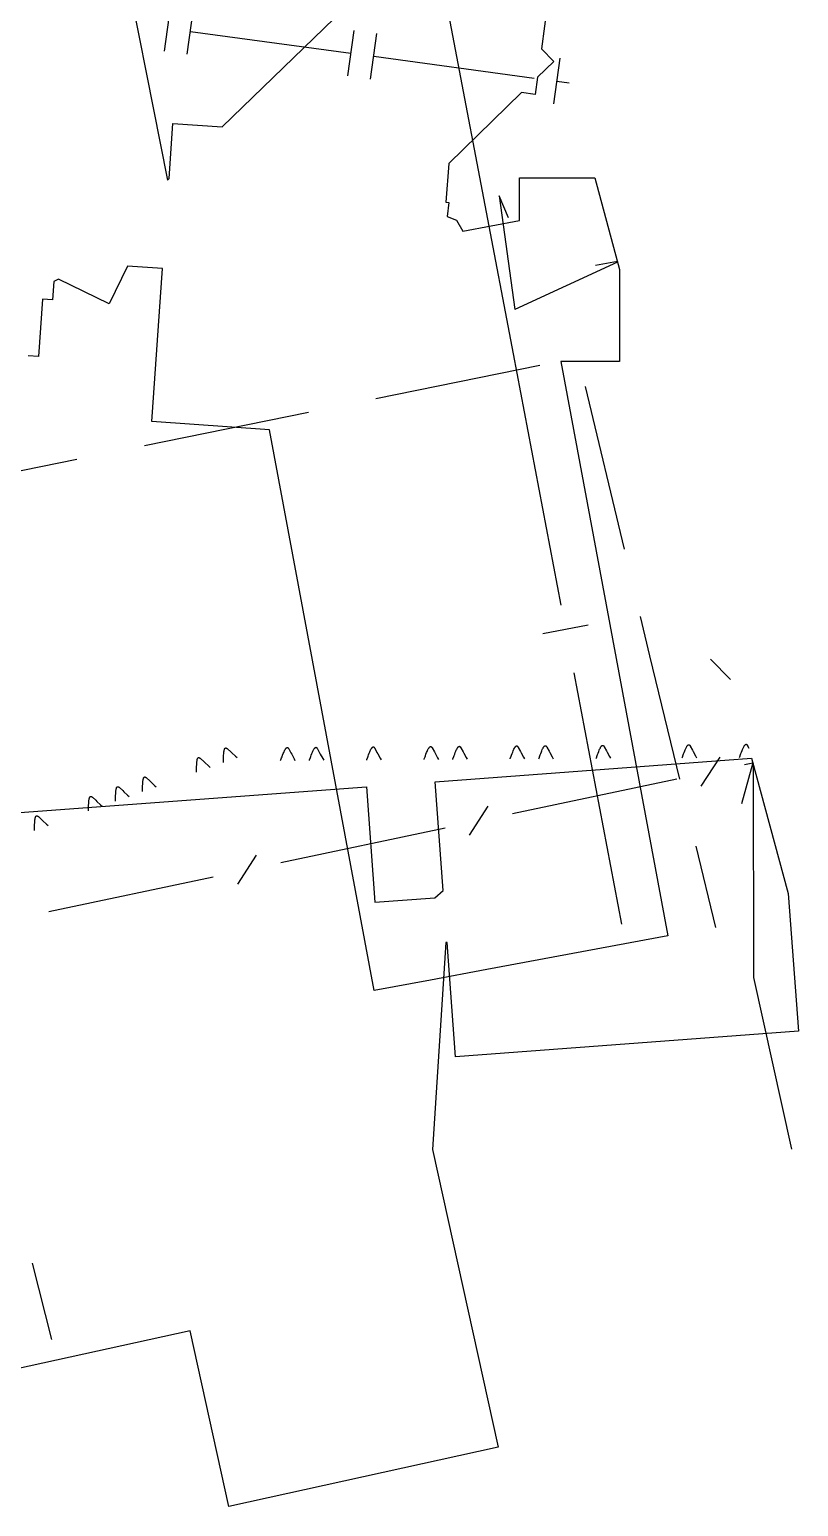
# Model space of a CAD drawing. Header units: metres. Extents: x 8858 to 9287, y -8974 to -8722.
# Drawn here: x 9270.12 to 9286.85, y -8925.07 to -8892.95 of the extents above; entities that cross this region are included whole.
import ezdxf

# ---------------------------------------------------------------- set-up
doc = ezdxf.new("R2010")
doc.units = ezdxf.units.M
for name, color, linetype in [('ELECTR_CABLE', 7, 'Continuous'), ('ELECTR_CABLE_COMM', 7, 'Continuous'), ('GAS', 7, 'Continuous'), ('HEAT', 7, 'Continuous'), ('OVERHEAD_POWER_LINE', 7, 'Continuous'), ('SEWER', 7, 'Continuous'), ('WATER_PIPELINE', 7, 'Continuous')]:
    doc.layers.add(name, color=color, linetype=linetype)

msp = doc.modelspace()

# ---------------------------------------------------------------- linework, layer by layer
at = {"layer": 'ELECTR_CABLE'}
for points in [[(9277.659, -8900.971), (9281.227, -8900.246)], [(9282.209, -8900.713), (9283.058, -8904.254)], [(9272.621, -8901.995), (9276.189, -8901.27)], [(9267.582, -8903.02), (9271.151, -8902.294)], [(9283.408, -8905.712), (9283.613, -8906.57), (9284.264, -8909.251)], [(9284.935, -8906.64), (9285.37, -8907.088)], [(9279.329, -8908.824), (9279.334, -8908.81), (9279.351, -8908.761), (9279.359, -8908.74), (9279.371, -8908.708), (9279.385, -8908.672), (9279.395, -8908.648), (9279.405, -8908.625), (9279.413, -8908.608), (9279.422, -8908.591), (9279.427, -8908.581), (9279.433, -8908.573), (9279.438, -8908.566), (9279.44, -8908.563), (9279.442, -8908.56), (9279.446, -8908.555), (9279.449, -8908.552), (9279.452, -8908.549), (9279.454, -8908.547), (9279.457, -8908.545), (9279.46, -8908.543), (9279.462, -8908.542), (9279.464, -8908.541), (9279.465, -8908.541), (9279.467, -8908.54), (9279.468, -8908.54), (9279.47, -8908.539), (9279.472, -8908.539), (9279.474, -8908.539), (9279.475, -8908.539), (9279.476, -8908.539), (9279.477, -8908.54), (9279.478, -8908.54), (9279.48, -8908.54), (9279.481, -8908.541), (9279.482, -8908.542), (9279.484, -8908.543), (9279.486, -8908.544), (9279.487, -8908.544), (9279.488, -8908.545), (9279.489, -8908.546), (9279.49, -8908.548), (9279.491, -8908.549), (9279.493, -8908.551), (9279.495, -8908.553), (9279.497, -8908.556), (9279.499, -8908.56), (9279.501, -8908.563), (9279.505, -8908.57), (9279.553, -8908.658), (9279.568, -8908.687), (9279.62, -8908.784), (9279.64, -8908.822)], [(9280.576, -8908.815), (9280.582, -8908.801), (9280.599, -8908.753), (9280.607, -8908.731), (9280.619, -8908.699), (9280.633, -8908.663), (9280.643, -8908.639), (9280.653, -8908.616), (9280.661, -8908.599), (9280.67, -8908.583), (9280.675, -8908.572), (9280.681, -8908.564), (9280.686, -8908.557), (9280.688, -8908.554), (9280.69, -8908.551), (9280.694, -8908.546), (9280.697, -8908.543), (9280.7, -8908.541), (9280.702, -8908.538), (9280.705, -8908.536), (9280.708, -8908.534), (9280.71, -8908.533), (9280.712, -8908.532), (9280.713, -8908.532), (9280.715, -8908.531), (9280.716, -8908.531), (9280.718, -8908.531), (9280.72, -8908.531), (9280.722, -8908.531), (9280.723, -8908.531), (9280.724, -8908.531), (9280.725, -8908.531), (9280.726, -8908.531), (9280.727, -8908.532), (9280.729, -8908.532), (9280.73, -8908.533), (9280.732, -8908.534), (9280.734, -8908.535), (9280.734, -8908.536), (9280.736, -8908.537), (9280.737, -8908.538), (9280.738, -8908.539), (9280.739, -8908.54), (9280.741, -8908.542), (9280.743, -8908.544), (9280.745, -8908.547), (9280.747, -8908.551), (9280.749, -8908.555), (9280.753, -8908.562), (9280.801, -8908.649), (9280.816, -8908.678), (9280.868, -8908.775), (9280.888, -8908.813)], [(9281.2, -8908.811), (9281.206, -8908.797), (9281.223, -8908.748), (9281.231, -8908.727), (9281.243, -8908.695), (9281.257, -8908.659), (9281.267, -8908.635), (9281.277, -8908.612), (9281.285, -8908.595), (9281.294, -8908.578), (9281.299, -8908.568), (9281.305, -8908.56), (9281.31, -8908.553), (9281.312, -8908.55), (9281.314, -8908.547), (9281.318, -8908.542), (9281.321, -8908.539), (9281.324, -8908.536), (9281.326, -8908.534), (9281.329, -8908.532), (9281.332, -8908.53), (9281.334, -8908.529), (9281.336, -8908.528), (9281.337, -8908.528), (9281.339, -8908.527), (9281.34, -8908.527), (9281.342, -8908.526), (9281.344, -8908.526), (9281.346, -8908.526), (9281.347, -8908.526), (9281.348, -8908.526), (9281.349, -8908.527), (9281.35, -8908.527), (9281.351, -8908.527), (9281.353, -8908.528), (9281.354, -8908.529), (9281.356, -8908.53), (9281.358, -8908.531), (9281.358, -8908.531), (9281.36, -8908.532), (9281.361, -8908.533), (9281.362, -8908.535), (9281.363, -8908.536), (9281.365, -8908.538), (9281.367, -8908.54), (9281.369, -8908.543), (9281.371, -8908.547), (9281.373, -8908.55), (9281.377, -8908.557), (9281.425, -8908.645), (9281.44, -8908.674), (9281.492, -8908.771), (9281.512, -8908.809)], [(9282.448, -8908.802), (9282.454, -8908.788), (9282.471, -8908.74), (9282.479, -8908.718), (9282.491, -8908.686), (9282.505, -8908.65), (9282.515, -8908.626), (9282.525, -8908.603), (9282.533, -8908.586), (9282.542, -8908.57), (9282.547, -8908.559), (9282.553, -8908.551), (9282.558, -8908.544), (9282.56, -8908.541), (9282.562, -8908.538), (9282.566, -8908.533), (9282.569, -8908.53), (9282.572, -8908.528), (9282.574, -8908.525), (9282.577, -8908.523), (9282.58, -8908.521), (9282.582, -8908.52), (9282.584, -8908.519), (9282.585, -8908.519), (9282.587, -8908.518), (9282.588, -8908.518), (9282.59, -8908.518), (9282.592, -8908.518), (9282.594, -8908.518), (9282.595, -8908.518), (9282.596, -8908.518), (9282.597, -8908.518), (9282.598, -8908.518), (9282.599, -8908.519), (9282.601, -8908.519), (9282.602, -8908.52), (9282.604, -8908.521), (9282.606, -8908.522), (9282.606, -8908.523), (9282.608, -8908.524), (9282.609, -8908.525), (9282.61, -8908.526), (9282.611, -8908.527), (9282.613, -8908.529), (9282.615, -8908.531), (9282.617, -8908.534), (9282.619, -8908.538), (9282.621, -8908.542), (9282.625, -8908.549), (9282.673, -8908.636), (9282.688, -8908.665), (9282.74, -8908.762), (9282.76, -8908.8)], [(9284.32, -8908.789), (9284.326, -8908.775), (9284.343, -8908.727), (9284.351, -8908.705), (9284.363, -8908.673), (9284.377, -8908.637), (9284.387, -8908.613), (9284.397, -8908.59), (9284.405, -8908.573), (9284.414, -8908.557), (9284.419, -8908.546), (9284.425, -8908.538), (9284.43, -8908.531), (9284.432, -8908.528), (9284.434, -8908.525), (9284.438, -8908.52), (9284.441, -8908.517), (9284.444, -8908.515), (9284.446, -8908.512), (9284.449, -8908.51), (9284.452, -8908.508), (9284.454, -8908.507), (9284.456, -8908.506), (9284.457, -8908.506), (9284.459, -8908.505), (9284.46, -8908.505), (9284.462, -8908.505), (9284.464, -8908.505), (9284.466, -8908.505), (9284.467, -8908.505), (9284.468, -8908.505), (9284.469, -8908.505), (9284.47, -8908.505), (9284.471, -8908.506), (9284.473, -8908.506), (9284.474, -8908.507), (9284.476, -8908.508), (9284.477, -8908.509), (9284.478, -8908.51), (9284.48, -8908.511), (9284.481, -8908.512), (9284.482, -8908.513), (9284.483, -8908.514), (9284.485, -8908.516), (9284.487, -8908.518), (9284.489, -8908.521), (9284.491, -8908.525), (9284.493, -8908.529), (9284.497, -8908.536), (9284.545, -8908.623), (9284.56, -8908.652), (9284.612, -8908.749), (9284.632, -8908.787)], [(9285.568, -8908.781), (9285.574, -8908.766), (9285.591, -8908.718), (9285.599, -8908.697), (9285.611, -8908.664), (9285.625, -8908.629), (9285.635, -8908.605), (9285.645, -8908.582), (9285.653, -8908.565), (9285.662, -8908.548), (9285.667, -8908.538), (9285.673, -8908.529), (9285.678, -8908.522), (9285.68, -8908.519), (9285.682, -8908.516), (9285.686, -8908.511), (9285.689, -8908.508), (9285.692, -8908.506), (9285.694, -8908.504), (9285.697, -8908.502), (9285.7, -8908.5), (9285.702, -8908.498), (9285.704, -8908.498), (9285.705, -8908.497), (9285.707, -8908.497), (9285.708, -8908.496), (9285.71, -8908.496), (9285.712, -8908.496), (9285.714, -8908.496), (9285.715, -8908.496), (9285.716, -8908.496), (9285.717, -8908.496), (9285.718, -8908.497), (9285.719, -8908.497), (9285.721, -8908.498), (9285.722, -8908.498), (9285.724, -8908.5), (9285.725, -8908.5), (9285.726, -8908.501), (9285.728, -8908.502), (9285.729, -8908.503), (9285.73, -8908.504), (9285.731, -8908.505), (9285.733, -8908.508), (9285.735, -8908.51), (9285.737, -8908.512), (9285.739, -8908.516), (9285.741, -8908.52), (9285.745, -8908.527), (9285.772, -8908.576)], [(9273.755, -8909.102), (9273.755, -8909.087), (9273.756, -8909.036), (9273.756, -8909.013), (9273.757, -8908.978), (9273.758, -8908.94), (9273.759, -8908.914), (9273.761, -8908.889), (9273.763, -8908.87), (9273.766, -8908.852), (9273.768, -8908.84), (9273.77, -8908.83), (9273.772, -8908.822), (9273.774, -8908.818), (9273.775, -8908.815), (9273.777, -8908.809), (9273.779, -8908.805), (9273.78, -8908.802), (9273.782, -8908.799), (9273.784, -8908.796), (9273.786, -8908.793), (9273.788, -8908.791), (9273.789, -8908.79), (9273.79, -8908.789), (9273.792, -8908.788), (9273.793, -8908.787), (9273.795, -8908.786), (9273.796, -8908.786), (9273.798, -8908.785), (9273.799, -8908.785), (9273.8, -8908.785), (9273.801, -8908.785), (9273.802, -8908.784), (9273.804, -8908.784), (9273.805, -8908.784), (9273.807, -8908.785), (9273.809, -8908.785), (9273.81, -8908.785), (9273.811, -8908.786), (9273.813, -8908.786), (9273.815, -8908.787), (9273.816, -8908.788), (9273.817, -8908.788), (9273.82, -8908.79), (9273.822, -8908.791), (9273.825, -8908.793), (9273.829, -8908.796), (9273.832, -8908.799), (9273.838, -8908.804), (9273.912, -8908.871), (9273.936, -8908.893), (9274.017, -8908.967), (9274.049, -8908.997)], [(9274.342, -8908.891), (9274.342, -8908.876), (9274.343, -8908.825), (9274.343, -8908.802), (9274.344, -8908.767), (9274.345, -8908.729), (9274.347, -8908.703), (9274.348, -8908.678), (9274.35, -8908.659), (9274.353, -8908.641), (9274.355, -8908.629), (9274.357, -8908.62), (9274.36, -8908.611), (9274.361, -8908.608), (9274.362, -8908.604), (9274.364, -8908.598), (9274.366, -8908.594), (9274.368, -8908.591), (9274.369, -8908.588), (9274.371, -8908.585), (9274.374, -8908.582), (9274.375, -8908.581), (9274.376, -8908.579), (9274.378, -8908.578), (9274.379, -8908.577), (9274.38, -8908.577), (9274.382, -8908.576), (9274.384, -8908.575), (9274.386, -8908.574), (9274.386, -8908.574), (9274.387, -8908.574), (9274.388, -8908.574), (9274.39, -8908.574), (9274.391, -8908.574), (9274.392, -8908.574), (9274.394, -8908.574), (9274.396, -8908.574), (9274.398, -8908.575), (9274.399, -8908.575), (9274.4, -8908.575), (9274.402, -8908.576), (9274.403, -8908.577), (9274.405, -8908.577), (9274.407, -8908.579), (9274.409, -8908.58), (9274.412, -8908.582), (9274.416, -8908.585), (9274.419, -8908.588), (9274.425, -8908.593), (9274.499, -8908.66), (9274.523, -8908.682), (9274.604, -8908.757), (9274.636, -8908.786)], [(9275.585, -8908.85), (9275.59, -8908.836), (9275.607, -8908.787), (9275.615, -8908.766), (9275.627, -8908.734), (9275.641, -8908.698), (9275.651, -8908.674), (9275.661, -8908.651), (9275.669, -8908.634), (9275.678, -8908.617), (9275.684, -8908.607), (9275.689, -8908.599), (9275.694, -8908.592), (9275.696, -8908.589), (9275.698, -8908.586), (9275.703, -8908.581), (9275.705, -8908.578), (9275.708, -8908.575), (9275.71, -8908.573), (9275.713, -8908.571), (9275.716, -8908.569), (9275.718, -8908.568), (9275.72, -8908.567), (9275.721, -8908.566), (9275.723, -8908.566), (9275.724, -8908.566), (9275.726, -8908.565), (9275.728, -8908.565), (9275.73, -8908.565), (9275.731, -8908.565), (9275.732, -8908.565), (9275.733, -8908.566), (9275.734, -8908.566), (9275.736, -8908.566), (9275.737, -8908.567), (9275.739, -8908.568), (9275.74, -8908.569), (9275.742, -8908.57), (9275.743, -8908.57), (9275.744, -8908.571), (9275.745, -8908.572), (9275.746, -8908.573), (9275.747, -8908.575), (9275.749, -8908.577), (9275.751, -8908.579), (9275.753, -8908.582), (9275.755, -8908.586), (9275.758, -8908.589), (9275.761, -8908.596), (9275.809, -8908.684), (9275.825, -8908.713), (9275.876, -8908.81), (9275.897, -8908.848)], [(9276.209, -8908.846), (9276.214, -8908.831), (9276.231, -8908.783), (9276.239, -8908.762), (9276.251, -8908.729), (9276.265, -8908.694), (9276.275, -8908.67), (9276.285, -8908.646), (9276.293, -8908.63), (9276.302, -8908.613), (9276.308, -8908.603), (9276.313, -8908.594), (9276.318, -8908.587), (9276.32, -8908.584), (9276.322, -8908.581), (9276.327, -8908.576), (9276.329, -8908.573), (9276.332, -8908.571), (9276.334, -8908.569), (9276.337, -8908.567), (9276.34, -8908.565), (9276.342, -8908.563), (9276.344, -8908.563), (9276.345, -8908.562), (9276.347, -8908.562), (9276.348, -8908.561), (9276.35, -8908.561), (9276.352, -8908.561), (9276.354, -8908.561), (9276.355, -8908.561), (9276.356, -8908.561), (9276.357, -8908.561), (9276.358, -8908.562), (9276.36, -8908.562), (9276.361, -8908.563), (9276.363, -8908.563), (9276.364, -8908.564), (9276.366, -8908.565), (9276.367, -8908.566), (9276.368, -8908.567), (9276.369, -8908.568), (9276.37, -8908.569), (9276.371, -8908.57), (9276.373, -8908.573), (9276.375, -8908.574), (9276.377, -8908.577), (9276.379, -8908.581), (9276.382, -8908.585), (9276.385, -8908.592), (9276.433, -8908.68), (9276.448, -8908.709), (9276.5, -8908.806), (9276.521, -8908.843)], [(9277.457, -8908.837), (9277.462, -8908.823), (9277.479, -8908.774), (9277.487, -8908.753), (9277.499, -8908.721), (9277.513, -8908.685), (9277.523, -8908.661), (9277.533, -8908.638), (9277.541, -8908.621), (9277.55, -8908.604), (9277.556, -8908.594), (9277.561, -8908.586), (9277.566, -8908.579), (9277.568, -8908.576), (9277.57, -8908.573), (9277.574, -8908.568), (9277.577, -8908.565), (9277.58, -8908.562), (9277.582, -8908.56), (9277.585, -8908.558), (9277.588, -8908.556), (9277.59, -8908.555), (9277.592, -8908.554), (9277.593, -8908.553), (9277.595, -8908.553), (9277.596, -8908.553), (9277.598, -8908.552), (9277.6, -8908.552), (9277.602, -8908.552), (9277.603, -8908.552), (9277.604, -8908.552), (9277.605, -8908.553), (9277.606, -8908.553), (9277.608, -8908.553), (9277.609, -8908.554), (9277.611, -8908.555), (9277.612, -8908.556), (9277.614, -8908.557), (9277.615, -8908.557), (9277.616, -8908.558), (9277.617, -8908.559), (9277.618, -8908.56), (9277.619, -8908.562), (9277.621, -8908.564), (9277.623, -8908.566), (9277.625, -8908.569), (9277.627, -8908.573), (9277.629, -8908.576), (9277.633, -8908.583), (9277.681, -8908.671), (9277.696, -8908.7), (9277.748, -8908.797), (9277.769, -8908.835)], [(9278.705, -8908.828), (9278.71, -8908.814), (9278.727, -8908.766), (9278.735, -8908.744), (9278.747, -8908.712), (9278.761, -8908.676), (9278.771, -8908.652), (9278.781, -8908.629), (9278.789, -8908.612), (9278.798, -8908.596), (9278.804, -8908.585), (9278.809, -8908.577), (9278.814, -8908.57), (9278.816, -8908.567), (9278.818, -8908.564), (9278.822, -8908.559), (9278.825, -8908.556), (9278.828, -8908.554), (9278.83, -8908.551), (9278.833, -8908.549), (9278.836, -8908.547), (9278.838, -8908.546), (9278.84, -8908.545), (9278.841, -8908.545), (9278.843, -8908.544), (9278.844, -8908.544), (9278.846, -8908.544), (9278.848, -8908.544), (9278.85, -8908.544), (9278.851, -8908.544), (9278.852, -8908.544), (9278.853, -8908.544), (9278.854, -8908.544), (9278.856, -8908.545), (9278.857, -8908.545), (9278.858, -8908.546), (9278.86, -8908.547), (9278.862, -8908.548), (9278.863, -8908.549), (9278.864, -8908.55), (9278.865, -8908.551), (9278.866, -8908.552), (9278.867, -8908.553), (9278.869, -8908.555), (9278.871, -8908.557), (9278.873, -8908.56), (9278.875, -8908.564), (9278.877, -8908.568), (9278.881, -8908.575), (9278.929, -8908.662), (9278.944, -8908.691), (9278.996, -8908.788), (9279.017, -8908.826)], [(9271.993, -8909.734), (9271.993, -8909.719), (9271.994, -8909.668), (9271.994, -8909.645), (9271.995, -8909.611), (9271.996, -8909.573), (9271.997, -8909.547), (9271.999, -8909.521), (9272.001, -8909.503), (9272.004, -8909.484), (9272.006, -8909.473), (9272.008, -8909.463), (9272.011, -8909.454), (9272.012, -8909.451), (9272.013, -8909.447), (9272.015, -8909.441), (9272.017, -8909.437), (9272.018, -8909.435), (9272.02, -8909.432), (9272.022, -8909.429), (9272.024, -8909.426), (9272.026, -8909.424), (9272.027, -8909.423), (9272.028, -8909.422), (9272.03, -8909.421), (9272.031, -8909.42), (9272.033, -8909.419), (9272.034, -8909.418), (9272.036, -8909.418), (9272.037, -8909.417), (9272.038, -8909.417), (9272.039, -8909.417), (9272.04, -8909.417), (9272.042, -8909.417), (9272.043, -8909.417), (9272.045, -8909.417), (9272.047, -8909.418), (9272.048, -8909.418), (9272.05, -8909.418), (9272.051, -8909.419), (9272.053, -8909.419), (9272.054, -8909.42), (9272.055, -8909.421), (9272.058, -8909.422), (9272.06, -8909.424), (9272.063, -8909.426), (9272.067, -8909.428), (9272.07, -8909.431), (9272.076, -8909.437), (9272.15, -8909.503), (9272.174, -8909.526), (9272.255, -8909.6), (9272.287, -8909.629)], [(9272.58, -8909.524), (9272.581, -8909.508), (9272.581, -8909.457), (9272.581, -8909.434), (9272.582, -8909.4), (9272.583, -8909.362), (9272.585, -8909.336), (9272.587, -8909.31), (9272.589, -8909.292), (9272.591, -8909.273), (9272.593, -8909.262), (9272.596, -8909.252), (9272.598, -8909.244), (9272.599, -8909.24), (9272.6, -8909.237), (9272.602, -8909.23), (9272.604, -8909.227), (9272.606, -8909.224), (9272.607, -8909.221), (9272.609, -8909.218), (9272.612, -8909.215), (9272.613, -8909.213), (9272.614, -8909.212), (9272.616, -8909.211), (9272.617, -8909.21), (9272.618, -8909.209), (9272.62, -8909.208), (9272.622, -8909.207), (9272.624, -8909.207), (9272.624, -8909.207), (9272.626, -8909.206), (9272.627, -8909.206), (9272.628, -8909.206), (9272.629, -8909.206), (9272.631, -8909.206), (9272.632, -8909.206), (9272.634, -8909.207), (9272.636, -8909.207), (9272.637, -8909.207), (9272.638, -8909.208), (9272.64, -8909.209), (9272.641, -8909.209), (9272.643, -8909.21), (9272.646, -8909.212), (9272.647, -8909.213), (9272.65, -8909.215), (9272.654, -8909.218), (9272.657, -8909.22), (9272.663, -8909.226), (9272.737, -8909.293), (9272.761, -8909.315), (9272.842, -8909.389), (9272.874, -8909.418)], [(9271.406, -8909.945), (9271.406, -8909.93), (9271.406, -8909.879), (9271.407, -8909.856), (9271.407, -8909.822), (9271.409, -8909.783), (9271.41, -8909.757), (9271.412, -8909.732), (9271.414, -8909.714), (9271.417, -8909.695), (9271.419, -8909.683), (9271.421, -8909.674), (9271.423, -8909.665), (9271.424, -8909.662), (9271.425, -8909.658), (9271.428, -8909.652), (9271.43, -8909.648), (9271.431, -8909.645), (9271.433, -8909.642), (9271.435, -8909.64), (9271.437, -8909.637), (9271.439, -8909.635), (9271.44, -8909.634), (9271.441, -8909.632), (9271.442, -8909.631), (9271.444, -8909.631), (9271.445, -8909.63), (9271.447, -8909.629), (9271.449, -8909.628), (9271.45, -8909.628), (9271.451, -8909.628), (9271.452, -8909.628), (9271.453, -8909.628), (9271.454, -8909.628), (9271.456, -8909.628), (9271.458, -8909.628), (9271.46, -8909.628), (9271.461, -8909.629), (9271.462, -8909.629), (9271.464, -8909.63), (9271.465, -8909.63), (9271.467, -8909.631), (9271.468, -8909.632), (9271.471, -8909.633), (9271.473, -8909.634), (9271.476, -8909.636), (9271.479, -8909.639), (9271.483, -8909.642), (9271.489, -8909.647), (9271.563, -8909.714), (9271.587, -8909.737), (9271.668, -8909.811), (9271.699, -8909.84)], [(9270.231, -8910.367), (9270.231, -8910.352), (9270.232, -8910.3), (9270.232, -8910.278), (9270.233, -8910.243), (9270.234, -8910.205), (9270.235, -8910.179), (9270.237, -8910.154), (9270.239, -8910.135), (9270.242, -8910.116), (9270.244, -8910.105), (9270.246, -8910.095), (9270.249, -8910.087), (9270.25, -8910.083), (9270.251, -8910.08), (9270.253, -8910.074), (9270.255, -8910.07), (9270.256, -8910.067), (9270.258, -8910.064), (9270.26, -8910.061), (9270.262, -8910.058), (9270.264, -8910.056), (9270.265, -8910.055), (9270.266, -8910.054), (9270.268, -8910.053), (9270.269, -8910.052), (9270.271, -8910.051), (9270.272, -8910.051), (9270.274, -8910.05), (9270.275, -8910.05), (9270.276, -8910.05), (9270.277, -8910.049), (9270.279, -8910.049), (9270.28, -8910.049), (9270.281, -8910.049), (9270.283, -8910.05), (9270.285, -8910.05), (9270.287, -8910.05), (9270.288, -8910.051), (9270.289, -8910.051), (9270.291, -8910.052), (9270.292, -8910.053), (9270.293, -8910.053), (9270.296, -8910.055), (9270.298, -8910.056), (9270.301, -8910.058), (9270.305, -8910.061), (9270.308, -8910.064), (9270.314, -8910.069), (9270.388, -8910.136), (9270.412, -8910.158), (9270.493, -8910.232), (9270.525, -8910.262)], [(9284.618, -8910.709), (9285.047, -8912.478)], [(9270.182, -8919.781), (9270.599, -8921.442)]]:
    msp.add_lwpolyline(points, dxfattribs=at)
at = {"layer": 'ELECTR_CABLE_COMM'}
for points in [[(9284.735, -8909.403), (9285.144, -8908.775)], [(9285.86, -8908.9), (9285.615, -8909.787)], [(9285.674, -8908.934), (9285.858, -8908.895)], [(9285.863, -8908.915), (9285.874, -8913.569)], [(9280.631, -8910.001), (9284.206, -8909.245)], [(9279.693, -8910.47), (9280.101, -8909.842)], [(9275.588, -8911.067), (9279.163, -8910.311)], [(9274.65, -8911.536), (9275.059, -8910.908)], [(9270.545, -8912.133), (9274.12, -8911.377)], [(9285.874, -8913.569), (9286.696, -8917.305)]]:
    msp.add_lwpolyline(points, dxfattribs=at)
at = {"layer": 'GAS'}
for points in [[(9273.059, -8893.418), (9273.193, -8892.427)], [(9273.554, -8893.485), (9273.688, -8892.494)], [(9273.621, -8892.989), (9277.114, -8893.462)], [(9277.047, -8893.958), (9277.181, -8892.967)], [(9277.542, -8894.025), (9277.676, -8893.034)], [(9277.609, -8893.53), (9281.102, -8894.002)], [(9281.53, -8894.565), (9281.664, -8893.574)], [(9281.597, -8894.07), (9281.86, -8894.105)]]:
    msp.add_lwpolyline(points, dxfattribs=at)
at = {"layer": 'HEAT'}
for points in [[(9272.041, -8890.768), (9273.121, -8896.225), (9273.156, -8896.191), (9273.241, -8894.99), (9274.315, -8895.066), (9278.74, -8890.773)], [(9281.393, -8892.379), (9281.259, -8893.369), (9281.525, -8893.643), (9281.176, -8893.982), (9281.125, -8894.361), (9280.828, -8894.32), (9279.242, -8895.859), (9279.182, -8896.706), (9279.242, -8896.713), (9279.206, -8897.011), (9279.412, -8897.098), (9279.545, -8897.334), (9280.782, -8897.104), (9280.782, -8896.171), (9282.418, -8896.171), (9282.959, -8898.171), (9282.959, -8900.171), (9281.68, -8900.171), (9284.006, -8912.663), (9280.073, -8913.395), (9278.845, -8913.624), (9277.616, -8913.852), (9275.345, -8901.655), (9272.783, -8901.474), (9273.017, -8898.149), (9272.253, -8898.092), (9271.851, -8898.914), (9270.753, -8898.376), (9270.65, -8898.428), (9270.622, -8898.826), (9270.401, -8898.811), (9270.313, -8900.057), (9270.092, -8900.042)]]:
    msp.add_lwpolyline(points, dxfattribs=at)
at = {"layer": 'OVERHEAD_POWER_LINE'}
for points in [[(9280.338, -8896.564), (9280.68, -8899.04)], [(9280.539, -8897.04), (9280.338, -8896.564)], [(9282.915, -8898.007), (9280.68, -8899.04)], [(9282.912, -8897.997), (9282.438, -8898.079)]]:
    msp.add_lwpolyline(points, dxfattribs=at)
at = {"layer": 'SEWER'}
msp.add_lwpolyline([(9269.518, -8910.01), (9277.451, -8909.42), (9277.637, -8911.929), (9278.943, -8911.832), (9279.123, -8911.677), (9278.946, -8909.309), (9285.832, -8908.797), (9286.628, -8911.744), (9286.851, -8914.737), (9279.392, -8915.292), (9279.207, -8912.806), (9279.177, -8912.808), (9278.89, -8917.309), (9280.315, -8923.784), (9274.455, -8925.074), (9273.614, -8921.251), (9269.817, -8922.087)], dxfattribs=at)
at = {"layer": 'WATER_PIPELINE'}
for points in [[(9278.793, -8890.291), (9280.641, -8900)], [(9280.641, -8900), (9281.682, -8905.467)], [(9282.272, -8905.907), (9281.292, -8906.093)], [(9281.963, -8906.941), (9283.004, -8912.409)]]:
    msp.add_lwpolyline(points, dxfattribs=at)

doc.saveas('drawing.dxf')
